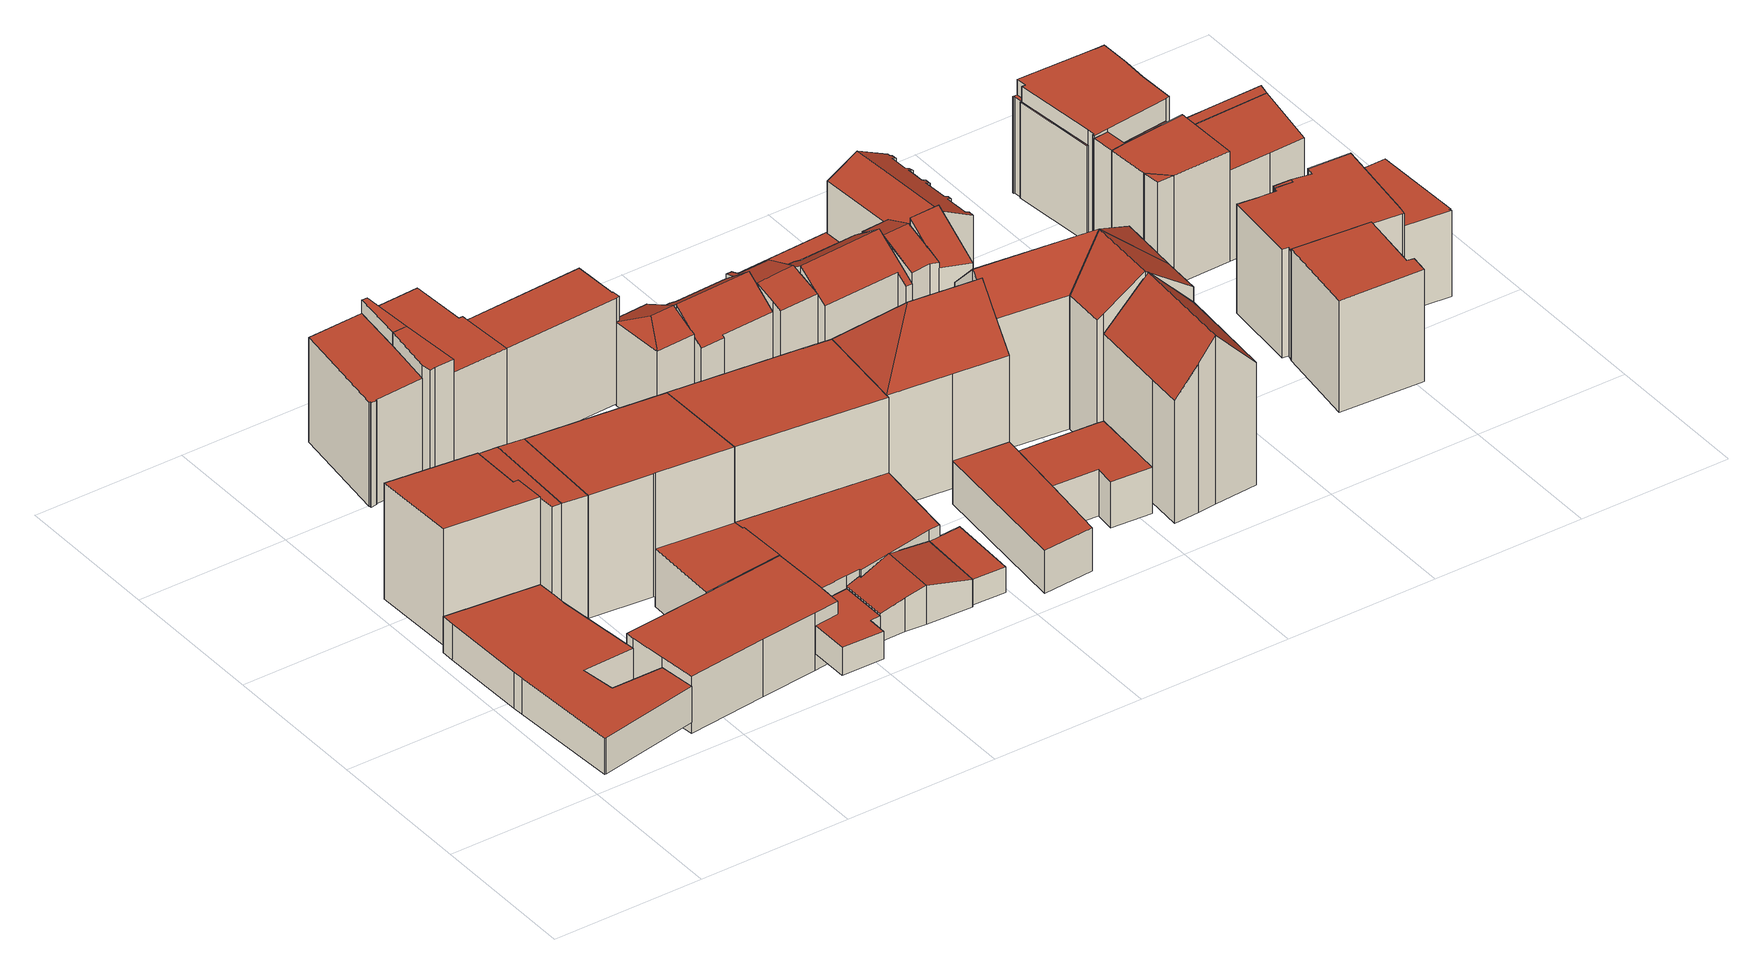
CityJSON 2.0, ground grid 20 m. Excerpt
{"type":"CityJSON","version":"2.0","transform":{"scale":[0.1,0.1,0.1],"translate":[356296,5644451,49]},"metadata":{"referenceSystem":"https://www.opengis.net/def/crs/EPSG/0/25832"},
"CityObjects":{
"building1":{"type":"Building","attributes":{"measuredHeight":4.89,"roofType":"1000","storeysAboveGround":1,"function":"31001_2000","Gemeindeschluessel":"05315000"},"address":[{"CountryName":"Germany","LocalityName":"Köln","ThoroughfareNumber":"5","ThoroughfareName":"Sternengasse"}],"geometry":[{"type":"Solid","lod":"2","boundaries":[[[[0,1,2,3,4,5,6,7,8,9,10,11,12,13,14]],[[15,16,6,5]],[[17,18,1,0]],[[19,20,9,8]],[[21,17,0,14]],[[20,22,10,9]],[[23,15,5,4]],[[24,21,14,13]],[[25,26,3,2]],[[16,27,7,6]],[[28,29,12,11]],[[29,24,13,12]],[[21,24,29,28,22,20,19,27,16,15,23,26,25,18,17]],[[18,25,2,1]],[[22,28,11,10]],[[26,23,4,3]],[[27,19,8,7]]]],"semantics":{"surfaces":[{"type":"GroundSurface"},{"type":"WallSurface"},{"type":"RoofSurface"}],"values":[[0,1,1,1,1,1,1,1,1,1,1,1,2,1,1,1,1]]}}]},
"building2":{"type":"Building","attributes":{"measuredHeight":15.78,"roofType":"1000","storeysAboveGround":5,"function":"31001_1010","Gemeindeschluessel":"05315000"},"address":[{"CountryName":"Germany","LocalityName":"Köln","ThoroughfareNumber":"5","ThoroughfareName":"Sternengasse"}],"geometry":[{"type":"Solid","lod":"2","boundaries":[[[[30,31,32,33,34,35]],[[33,32,36,37]],[[34,33,37,38]],[[31,30,39,40]],[[32,31,40,36]],[[30,35,41,39]],[[41,38,37,36,40,39]],[[35,34,38,41]]]],"semantics":{"surfaces":[{"type":"RoofSurface"},{"type":"WallSurface"},{"type":"GroundSurface"}],"values":[[0,1,1,1,1,1,2,1]]}}]},
"building3":{"type":"Building","attributes":{"measuredHeight":7.71,"roofType":"1000","storeysAboveGround":2,"function":"31001_1120","Gemeindeschluessel":"05315000"},"address":[{"CountryName":"Germany","LocalityName":"Köln","ThoroughfareNumber":"3","ThoroughfareName":"Sternengasse"}],"geometry":[{"type":"Solid","lod":"2","boundaries":[[[[42,43,44,45]],[[46,47,48,49]],[[47,50,51,48]],[[52,50,47,46,53,54,43,42,55,56]],[[43,54,57,44]],[[53,46,49,58]],[[55,42,45,59]],[[56,55,59,60]],[[52,56,60,61]],[[54,53,58,57]],[[50,52,61,51]],[[60,59,45,44,57,58,49,48,51,61]]]],"semantics":{"surfaces":[{"type":"WallSurface"},{"type":"RoofSurface"},{"type":"GroundSurface"}],"values":[[0,0,0,1,0,0,0,0,0,0,0,2]]}}]},
"building4":{"type":"Building","attributes":{"function":"31001_1120","Gemeindeschluessel":"05315000"},"address":[{"CountryName":"Germany","LocalityName":"Köln","ThoroughfareNumber":"3","ThoroughfareName":"Sternengasse"}],"children":["building4-1","building4-2","building4-3"]},
"building4-1":{"type":"BuildingPart","attributes":{"measuredHeight":16.74,"roofType":"1000","storeysAboveGround":5},"address":[{"CountryName":"Germany","LocalityName":"Köln","ThoroughfareNumber":"3","ThoroughfareName":"Sternengasse"}],"parents":["building4"],"geometry":[{"type":"MultiSurface","lod":"2","boundaries":[[[62,63,64,65]],[[66,67,68,69]],[[70,71,69,68]],[[71,70,64,63]],[[64,70,68,67]],[[66,62,65,67]],[[71,63,66,69]]],"semantics":{"surfaces":[{"type":"ClosureSurface"},{"type":"GroundSurface"},{"type":"RoofSurface"},{"type":"WallSurface"}],"values":[0,1,0,2,3,3,3]}}]},
"building4-2":{"type":"BuildingPart","attributes":{"measuredHeight":16.72,"roofType":"1000","storeysAboveGround":5},"address":[{"CountryName":"Germany","LocalityName":"Köln","ThoroughfareNumber":"3","ThoroughfareName":"Sternengasse"}],"parents":["building4"],"geometry":[{"type":"Solid","lod":"2","boundaries":[[[[72,73,0,1]],[[1,0,74,75,76,65,62]],[[77,78,76,75]],[[63,72,1,62]],[[64,63,62,65]],[[63,64,78,77,79,73,72]],[[78,64,65,76]],[[73,79,74,0]],[[79,77,75,74]]]],"semantics":{"surfaces":[{"type":"WallSurface"},{"type":"GroundSurface"},{"type":"ClosureSurface"},{"type":"RoofSurface"}],"values":[[0,1,0,0,2,3,0,0,0]]}}]},
"building4-3":{"type":"BuildingPart","attributes":{"measuredHeight":16.77,"roofType":"1000","storeysAboveGround":5},"parents":["building4"],"geometry":[{"type":"Solid","lod":"2","boundaries":[[[[80,71,69,81]],[[69,71,70,68]],[[82,81,69,68,83,84]],[[85,80,81,82]],[[70,86,83,68]],[[86,87,84,83]],[[87,86,70,71,80,85]],[[87,85,82,84]]]],"semantics":{"surfaces":[{"type":"WallSurface"},{"type":"ClosureSurface"},{"type":"GroundSurface"},{"type":"RoofSurface"}],"values":[[0,1,2,0,0,0,3,0]]}}]},
"building5":{"type":"Building","attributes":{"function":"31001_2010","Gemeindeschluessel":"05315000"},"address":[{"CountryName":"Germany","LocalityName":"Köln","ThoroughfareNumber":"14","ThoroughfareName":"Sternengasse"}],"children":["building5-1","building5-2","building5-3","building5-4"]},
"building5-1":{"type":"BuildingPart","attributes":{"measuredHeight":14.21,"roofType":"1000"},"address":[{"CountryName":"Germany","LocalityName":"Köln","ThoroughfareNumber":"14","ThoroughfareName":"Sternengasse"}],"parents":["building5"],"geometry":[{"type":"Solid","lod":"2","boundaries":[[[[88,89,90,91]],[[92,93,94,95]],[[96,88,91,97]],[[93,98,99,94]],[[98,100,101,99]],[[101,102,103,97,91,90,95,94,99]],[[98,93,92,89,88,96,104,105,100]],[[89,92,95,90]],[[100,105,102,101]],[[103,104,96,97]],[[102,105,104,103]]]],"semantics":{"surfaces":[{"type":"WallSurface"},{"type":"GroundSurface"},{"type":"RoofSurface"},{"type":"ClosureSurface"}],"values":[[0,0,0,0,0,1,2,0,0,3,3]]}}]},
"building5-2":{"type":"BuildingPart","attributes":{"measuredHeight":16.23,"roofType":"1000"},"parents":["building5"],"geometry":[{"type":"MultiSurface","lod":"2","boundaries":[[[106,107,108,109]],[[110,111,112,113]],[[97,96,104,103]],[[111,110,107,106,114,115,116]],[[117,109,118,119]],[[120,115,114,118]],[[121,97,103,120]],[[107,110,113,108]],[[119,114,106,117]],[[111,116,121,112]],[[121,120,118,109,108,113,112]],[[96,116,115,104]]],"semantics":{"surfaces":[{"type":"WallSurface"},{"type":"ClosureSurface"},{"type":"RoofSurface"},{"type":"GroundSurface"}],"values":[0,0,1,2,1,1,0,0,0,0,3,0]}}]},
"building5-3":{"type":"BuildingPart","attributes":{"measuredHeight":15.71,"roofType":"1000"},"address":[{"CountryName":"Germany","LocalityName":"Köln","ThoroughfareNumber":"14","ThoroughfareName":"Sternengasse"}],"parents":["building5"],"geometry":[{"type":"MultiSurface","lod":"2","boundaries":[[[109,117,119,118]],[[117,122,123,124,125,126,127,119]],[[128,129,130,131]],[[132,109,118,128]],[[124,123,133,134]],[[126,125,135,136]],[[125,124,134,135]],[[127,126,136,131]],[[122,117,132,137]],[[129,119,127,130]],[[123,122,137,133]],[[128,131,136,135,134,133,137,132]]],"semantics":{"surfaces":[{"type":"ClosureSurface"},{"type":"RoofSurface"},{"type":"WallSurface"},{"type":"GroundSurface"}],"values":[0,1,2,2,2,2,2,2,2,0,2,3]}}]},
"building5-4":{"type":"BuildingPart","attributes":{"measuredHeight":16.97,"roofType":"1000"},"address":[{"CountryName":"Germany","LocalityName":"Köln","ThoroughfareNumber":"14","ThoroughfareName":"Sternengasse"}],"parents":["building5"],"geometry":[{"type":"MultiSurface","lod":"2","boundaries":[[[115,114,138,139,140]],[[141,142,130,129,143]],[[119,129,130,127]],[[127,138,114,119]],[[115,120,118,114]],[[104,115,140,105]],[[139,138,130,142]],[[140,139,142,141]],[[105,102,103,104]],[[129,118,120,143]],[[143,103,102,141]]],"semantics":{"surfaces":[{"type":"RoofSurface"},{"type":"GroundSurface"},{"type":"ClosureSurface"},{"type":"WallSurface"}],"values":[0,1,2,3,2,3,3,3,2,3,3]}}]},
"building6":{"type":"Building","attributes":{"measuredHeight":7.86,"roofType":"9999","storeysAboveGround":1,"function":"31001_2000","Gemeindeschluessel":"05315000"},"address":[{"CountryName":"Germany","LocalityName":"Köln","ThoroughfareNumber":"3","ThoroughfareName":"Sternengasse"}],"geometry":[{"type":"Solid","lod":"2","boundaries":[[[[144,145,146,147,59,60]],[[148,149,150,151,152,153]],[[149,148,60,59]],[[153,152,145,144]],[[151,150,147,146]],[[150,149,59,147]],[[148,153,144,60]],[[152,151,146,145]]]],"semantics":{"surfaces":[{"type":"GroundSurface"},{"type":"RoofSurface"},{"type":"WallSurface"}],"values":[[0,1,2,2,2,2,2,2]]}}]},
"building7":{"type":"Building","attributes":{"measuredHeight":3.81,"roofType":"1000","storeysAboveGround":1,"function":"31001_2000","Gemeindeschluessel":"05315000"},"address":[{"CountryName":"Germany","LocalityName":"Köln","ThoroughfareNumber":"10","ThoroughfareName":"Agrippastr."}],"geometry":[{"type":"Solid","lod":"2","boundaries":[[[[154,155,156,157]],[[158,159,160,161]],[[162,154,157,163]],[[159,164,165,160]],[[155,166,167,156]],[[166,168,169,167]],[[168,158,161,169]],[[164,162,163,165]],[[157,156,167,169,161,160,165,163]],[[162,164,159,158,168,166,155,154]]]],"semantics":{"surfaces":[{"type":"WallSurface"},{"type":"GroundSurface"},{"type":"RoofSurface"}],"values":[[0,0,0,0,0,0,0,0,1,2]]}}]},
"building8":{"type":"Building","attributes":{"measuredHeight":5.32,"roofType":"3100","storeysAboveGround":1,"function":"31001_2000","Gemeindeschluessel":"05315000"},"address":[{"CountryName":"Germany","LocalityName":"Köln","ThoroughfareNumber":"8","ThoroughfareName":"Agrippastr."}],"geometry":[{"type":"Solid","lod":"2","boundaries":[[[[170,171,172,173]],[[174,175,176,177,178,179,180,173,172]],[[181,182,179,178]],[[183,184,177,176]],[[182,185,180,179]],[[185,170,173,180]],[[186,187,175,174]],[[181,184,183,187,186,171,170]],[[170,185,182,181]],[[171,186,174,172]],[[184,181,178,177]],[[187,183,176,175]]]],"semantics":{"surfaces":[{"type":"WallSurface"},{"type":"GroundSurface"},{"type":"RoofSurface"}],"values":[[0,1,0,0,0,0,0,2,2,0,0,0]]}}]},
"building9":{"type":"Building","attributes":{"measuredHeight":6.89,"roofType":"1000","storeysAboveGround":1,"function":"31001_2000","Gemeindeschluessel":"05315000"},"address":[{"CountryName":"Germany","LocalityName":"Köln","ThoroughfareNumber":"1","ThoroughfareName":"Sternengasse"}],"geometry":[{"type":"Solid","lod":"2","boundaries":[[[[149,150,188,189]],[[152,151,150,149,190,191,192,193,194,195,196]],[[151,152,197,198]],[[150,151,198,188]],[[152,196,199,197]],[[190,149,189,200]],[[195,194,201,202]],[[194,193,203,201]],[[193,192,204,203]],[[192,191,205,204]],[[196,195,202,199]],[[191,190,200,205]],[[199,202,201,203,204,205,200,189,188,198,197]]]],"semantics":{"surfaces":[{"type":"WallSurface"},{"type":"RoofSurface"},{"type":"GroundSurface"}],"values":[[0,1,0,0,0,0,0,0,0,0,0,0,2]]}}]},
"building10":{"type":"Building","attributes":{"measuredHeight":14.39,"roofType":"1000","storeysAboveGround":3,"function":"31001_2010","Gemeindeschluessel":"05315000"},"address":[{"CountryName":"Germany","LocalityName":"Köln","ThoroughfareNumber":"14","ThoroughfareName":"Sternengasse"}],"geometry":[{"type":"Solid","lod":"2","boundaries":[[[[206,207,208,209]],[[210,122,211,212]],[[209,208,213,214,212,211,215]],[[216,210,212,214]],[[122,123,215,211]],[[123,122,210,216,217,207,206]],[[123,206,209,215]],[[207,217,213,208]],[[217,216,214,213]]]],"semantics":{"surfaces":[{"type":"WallSurface"},{"type":"GroundSurface"},{"type":"RoofSurface"}],"values":[[0,0,1,0,0,2,0,0,0]]}}]},
"building11":{"type":"Building","attributes":{"measuredHeight":16.5,"roofType":"1000","storeysAboveGround":4,"function":"31001_1120","Gemeindeschluessel":"05315000"},"address":[{"CountryName":"Germany","LocalityName":"Köln","ThoroughfareNumber":"1","ThoroughfareName":"Sternengasse"}],"geometry":[{"type":"Solid","lod":"2","boundaries":[[[[218,87,219,220]],[[221,222,223,224]],[[224,223,225,220,219,226]],[[86,87,218,227,222,221]],[[227,218,220,225]],[[86,221,224,226]],[[222,227,225,223]],[[87,86,226,219]]]],"semantics":{"surfaces":[{"type":"WallSurface"},{"type":"GroundSurface"},{"type":"RoofSurface"}],"values":[[0,0,1,2,0,0,0,0]]}}]},
"building12":{"type":"Building","attributes":{"measuredHeight":3.51,"roofType":"1000","storeysAboveGround":1,"function":"31001_2000","Gemeindeschluessel":"05315000"},"address":[{"CountryName":"Germany","LocalityName":"Köln","ThoroughfareNumber":"1b","ThoroughfareName":"Sternengasse"}],"geometry":[{"type":"Solid","lod":"2","boundaries":[[[[185,182,228,229]],[[230,185,229,231]],[[228,232,233,231,229]],[[234,230,231,233]],[[235,234,233,232]],[[182,235,232,228]],[[185,230,234,235,182]]]],"semantics":{"surfaces":[{"type":"WallSurface"},{"type":"GroundSurface"},{"type":"RoofSurface"}],"values":[[0,0,1,0,0,0,2]]}}]},
"building13":{"type":"Building","attributes":{"measuredHeight":5.9,"roofType":"1000","storeysAboveGround":1,"function":"31001_2000","Gemeindeschluessel":"05315000"},"address":[{"CountryName":"Germany","LocalityName":"Köln","ThoroughfareNumber":"1b","ThoroughfareName":"Sternengasse"}],"geometry":[{"type":"Solid","lod":"2","boundaries":[[[[236,237,238,239,240,241]],[[236,241,242,243]],[[240,239,244,245]],[[238,237,246,247]],[[242,245,244,247,246,243]],[[239,238,247,244]],[[241,240,245,242]],[[237,236,243,246]]]],"semantics":{"surfaces":[{"type":"RoofSurface"},{"type":"WallSurface"},{"type":"GroundSurface"}],"values":[[0,1,1,1,2,1,1,1]]}}]},
"building14":{"type":"Building","attributes":{"measuredHeight":22.42,"roofType":"5000","storeysAboveGround":4,"function":"31001_1120","Gemeindeschluessel":"05315000"},"address":[{"CountryName":"Germany","LocalityName":"Köln","ThoroughfareNumber":"1b","ThoroughfareName":"Sternengasse"}],"geometry":[{"type":"Solid","lod":"2","boundaries":[[[[248,249,250,222]],[[222,250,251,252]],[[253,254,255,256]],[[248,227,257,254,253,249]],[[250,249,258,251]],[[249,253,256,258]],[[254,257,259,255]],[[227,222,252,260]],[[248,222,227]],[[259,260,252,251,258,256,255]],[[257,227,260,259]]]],"semantics":{"surfaces":[{"type":"RoofSurface"},{"type":"WallSurface"},{"type":"GroundSurface"}],"values":[[0,1,1,0,1,1,1,1,0,2,1]]}}]},
"building15":{"type":"Building","attributes":{"function":"31001_2010","Gemeindeschluessel":"05315000"},"address":[{"CountryName":"Germany","LocalityName":"Köln","ThoroughfareNumber":"4","ThoroughfareName":"Sternengasse"}],"children":["building15-1","building15-2","building15-3","building15-4","building15-5","building15-6"]},
"building15-1":{"type":"BuildingPart","attributes":{"measuredHeight":13.63,"roofType":"3100","storeysAboveGround":2},"parents":["building15"],"geometry":[{"type":"MultiSurface","lod":"2","boundaries":[[[261,262,263,264]],[[265,266,267]],[[268,269,270,271,264,263,272,273,274,275,276]],[[277,278,279,275]],[[280,281,282]],[[283,281,280]],[[284,285,261,264]],[[286,287,270,269]],[[279,288,276,275]],[[262,289,272,263]],[[288,290,268,276]],[[287,283,280,271,270]],[[289,291,273,272]],[[266,291,289,262,261,281]],[[274,265,267,278,277]],[[290,286,269,268]],[[292,266,265]],[[281,287,286,290,288,279,266]],[[271,280,282,285,284]],[[291,292,265,274,273]]],"semantics":{"surfaces":[{"type":"WallSurface"},{"type":"GroundSurface"},{"type":"ClosureSurface"},{"type":"RoofSurface"}],"values":[0,0,1,2,0,0,2,0,0,0,0,2,0,3,2,0,0,3,2,2]}}]},
"building15-2":{"type":"BuildingPart","attributes":{"measuredHeight":13.98,"roofType":"2100","storeysAboveGround":2},"parents":["building15"],"geometry":[{"type":"MultiSurface","lod":"2","boundaries":[[[293,294,295,296,297]],[[294,298,299,300]],[[299,298,301,302]],[[298,294,293,301]],[[297,302,301,293]],[[295,300,296]],[[300,299,302,297]]],"semantics":{"surfaces":[{"type":"ClosureSurface"},{"type":"RoofSurface"},{"type":"WallSurface"},{"type":"GroundSurface"}],"values":[0,1,2,2,3,2,2]}}]},
"building15-3":{"type":"BuildingPart","attributes":{"measuredHeight":12.85,"roofType":"3100","storeysAboveGround":2},"parents":["building15"],"geometry":[{"type":"MultiSurface","lod":"2","boundaries":[[[303,304,305,306]],[[307,308,309,310]],[[311,312,313,314]],[[305,315,316,306]],[[317,318,312,311,319,320]],[[274,265,292,291,273]],[[309,308,321,304,303]],[[312,318,310,313]],[[277,278,267,265,274]],[[320,322,315,305,317]],[[275,279,278,277]],[[278,320,267]],[[322,320,278,279]],[[308,317,321]],[[315,322,275,316]],[[292,319,291]],[[307,318,317,308]],[[310,309,306,316,275,277,273,314,313]],[[319,311,314,273]]],"semantics":{"surfaces":[{"type":"ClosureSurface"},{"type":"WallSurface"},{"type":"RoofSurface"},{"type":"GroundSurface"}],"values":[0,0,1,1,2,0,0,1,0,2,0,1,1,1,1,1,1,3,1]}}]},
"building15-4":{"type":"BuildingPart","attributes":{"measuredHeight":13.27,"roofType":"5000","storeysAboveGround":2},"parents":["building15"],"geometry":[{"type":"MultiSurface","lod":"2","boundaries":[[[323,324,325]],[[326,327,328,329]],[[271,280,283,287,270]],[[323,325,330,285]],[[323,285,331,327,326,324]],[[261,285,284,264]],[[325,324,332,333]],[[284,285,282,280,271]],[[324,326,329,332]],[[328,264,284,270,333,332,329]],[[327,331,264,328]],[[331,285,261]],[[283,330,287]],[[330,325,333,270]]],"semantics":{"surfaces":[{"type":"RoofSurface"},{"type":"WallSurface"},{"type":"ClosureSurface"},{"type":"GroundSurface"}],"values":[0,1,2,0,0,2,1,2,1,3,1,1,1,1]}}]},
"building15-5":{"type":"BuildingPart","attributes":{"measuredHeight":13.6,"roofType":"3100","storeysAboveGround":2},"parents":["building15"],"geometry":[{"type":"MultiSurface","lod":"2","boundaries":[[[305,334,304]],[[335,336,337,338,339]],[[309,308,307,310]],[[340,305,306,341]],[[336,342,337]],[[343,344,345,346]],[[347,348,349,350]],[[350,349,341,306,303,310,351,346,345,339,338,352]],[[303,304,321,308,309]],[[344,335,339,345]],[[348,340,341,349]],[[307,353,351,310]],[[334,305,340,348,347,354,342]],[[338,337,355,356]],[[353,343,346,351]],[[356,355,357,354,352]],[[354,347,350,352]],[[305,304,303,306]],[[304,334,321]],[[342,335,344,343,353,307,334]],[[337,342,357,355]]],"semantics":{"surfaces":[{"type":"WallSurface"},{"type":"ClosureSurface"},{"type":"GroundSurface"},{"type":"RoofSurface"}],"values":[0,1,1,0,0,0,0,2,1,0,0,0,3,1,0,1,0,1,0,3,0]}}]},
"building15-6":{"type":"BuildingPart","attributes":{"measuredHeight":13.12,"roofType":"3100","storeysAboveGround":2},"parents":["building15"],"geometry":[{"type":"MultiSurface","lod":"2","boundaries":[[[356,355,337,338]],[[358,359,352,360]],[[297,296,295,294,293]],[[295,361,294]],[[361,358,360,293]],[[352,356,339,362,363,297,293,360]],[[364,296,297,363]],[[355,359,358,361,296,364]],[[365,366,362,339]],[[359,357,354]],[[364,366,365,355]],[[354,357,355,356,352]],[[366,364,363,362]],[[336,365,335]],[[338,337,336,335,339]]],"semantics":{"surfaces":[{"type":"ClosureSurface"},{"type":"WallSurface"},{"type":"GroundSurface"},{"type":"RoofSurface"}],"values":[0,1,0,1,1,2,1,3,1,1,3,0,1,1,0]}}]},
"building16":{"type":"Building","attributes":{"measuredHeight":3.51,"roofType":"1000","storeysAboveGround":1,"function":"31001_2010","Gemeindeschluessel":"05315000"},"address":[{"CountryName":"Germany","LocalityName":"Köln","ThoroughfareNumber":"4","ThoroughfareName":"Sternengasse"}],"geometry":[{"type":"Solid","lod":"2","boundaries":[[[[367,368,369,370]],[[371,367,370,372]],[[373,374,375,376]],[[377,378,209,208]],[[379,380,381,376,375,382,372,370,369,383,384,213,208,209,385]],[[386,387,381,380]],[[387,373,376,381]],[[388,377,208,213]],[[389,386,380,379]],[[390,378,377,388,391,392,368,367,371,393,374,373,387,386,389]],[[378,390,385,209]],[[374,393,382,375]],[[391,388,213,384]],[[392,391,384,383]],[[393,371,372,382]],[[368,392,383,369]],[[390,389,379,385]]]],"semantics":{"surfaces":[{"type":"WallSurface"},{"type":"GroundSurface"},{"type":"RoofSurface"}],"values":[[0,0,0,0,1,0,0,0,0,2,0,0,0,0,0,0,0]]}}]},
"building17":{"type":"Building","attributes":{"measuredHeight":6.36,"roofType":"1000","storeysAboveGround":1,"function":"31001_1120","Gemeindeschluessel":"05315000"},"address":[{"CountryName":"Germany","LocalityName":"Köln","ThoroughfareNumber":"23","ThoroughfareName":"Hohe Pforte"}],"geometry":[{"type":"Solid","lod":"2","boundaries":[[[[394,395,396,397,398,399,400]],[[394,400,401,402]],[[396,395,403,404]],[[398,397,405,406]],[[395,394,402,403]],[[400,399,407,401]],[[397,396,404,405]],[[401,407,406,405,404,403,402]],[[399,398,406,407]]]],"semantics":{"surfaces":[{"type":"RoofSurface"},{"type":"WallSurface"},{"type":"GroundSurface"}],"values":[[0,1,1,1,1,1,1,2,1]]}}]},
"building18":{"type":"Building","attributes":{"measuredHeight":23.01,"roofType":"3100","storeysAboveGround":5,"function":"31001_1120","Gemeindeschluessel":"05315000"},"address":[{"CountryName":"Germany","LocalityName":"Köln","ThoroughfareNumber":"27","ThoroughfareName":"Hohe Pforte"}],"geometry":[{"type":"Solid","lod":"2","boundaries":[[[[408,409,410,411]],[[412,413,414,415]],[[409,416,417,410]],[[413,418,419,414]],[[420,412,415,421]],[[418,422,423,419]],[[418,413,412,420,416,409]],[[409,408,422,418]],[[416,420,421,417]],[[422,408,411,423]],[[421,415,414,419,423,411,410,417]]]],"semantics":{"surfaces":[{"type":"WallSurface"},{"type":"RoofSurface"},{"type":"GroundSurface"}],"values":[[0,0,0,0,0,0,1,1,0,0,2]]}}]},
"building19":{"type":"Building","attributes":{"function":"31001_1120","Gemeindeschluessel":"05315000"},"address":[{"CountryName":"Germany","LocalityName":"Köln","ThoroughfareNumber":"1a","ThoroughfareName":"Sternengasse"}],"children":["building19-1","building19-2"]},
"building19-1":{"type":"BuildingPart","attributes":{"measuredHeight":22.6,"roofType":"5000","storeysAboveGround":4},"parents":["building19"],"geometry":[{"type":"Solid","lod":"2","boundaries":[[[[424,425,426,427]],[[428,429,430,431]],[[432,428,431,433]],[[429,434,435,430]],[[434,424,427,435]],[[436,429,428]],[[433,431,430,435,427,426]],[[425,432,433,426]],[[425,424,436,428,432]],[[434,429,436,424]]]],"semantics":{"surfaces":[{"type":"WallSurface"},{"type":"ClosureSurface"},{"type":"RoofSurface"},{"type":"GroundSurface"}],"values":[[0,1,0,0,0,2,3,0,2,2]]}}]},
"building19-2":{"type":"BuildingPart","attributes":{"measuredHeight":22.63,"roofType":"5000","storeysAboveGround":4},"parents":["building19"],"geometry":[{"type":"Solid","lod":"2","boundaries":[[[[437,438,439,440]],[[428,437,440,431]],[[429,428,431,430]],[[436,429,441]],[[436,438,437,428,429]],[[436,441,442,438]],[[440,439,443,444,430,431]],[[438,442,443,439]],[[441,429,430,444]],[[442,441,444,443]]]],"semantics":{"surfaces":[{"type":"WallSurface"},{"type":"ClosureSurface"},{"type":"RoofSurface"},{"type":"GroundSurface"}],"values":[[0,0,1,2,2,2,3,0,0,0]]}}]},
"building20":{"type":"Building","attributes":{"measuredHeight":13.04,"roofType":"3100","storeysAboveGround":2,"function":"31001_2010","Gemeindeschluessel":"05315000"},"address":[{"CountryName":"Germany","LocalityName":"Köln","ThoroughfareNumber":"2","ThoroughfareName":"Sternengasse"}],"geometry":[{"type":"Solid","lod":"2","boundaries":[[[[445,446,447,448,449,450,451,452,453,454,455,456,457,458,459,460,461,462,463,464,465,466,467,468,469,470,471]],[[472,473,452,451]],[[474,475,463,462]],[[476,477,468,467]],[[478,479,455,454]],[[480,481,470,469]],[[482,483,457,456]],[[484,485,459,458]],[[486,474,462,461]],[[487,488,445,471]],[[489,490,449,448]],[[488,491,446,445]],[[483,484,458,457]],[[481,487,471,470]],[[477,480,469,468]],[[479,482,456,455]],[[491,492,447,446]],[[493,472,451,450]],[[494,495,465,464]],[[496,486,461,460]],[[497,476,467,466]],[[485,496,460,459]],[[492,489,448,447]],[[473,498,453,452]],[[497,495,494,475,474,486]],[[490,493,450,449]],[[475,494,464,463]],[[495,497,466,465]],[[486,496,485,484,483,482,479,478,498,473,472,493,490,489,492,491,488,487,481,480,477,476,497]],[[498,478,454,453]]]],"semantics":{"surfaces":[{"type":"GroundSurface"},{"type":"WallSurface"},{"type":"RoofSurface"}],"values":[[0,1,1,1,1,1,1,1,1,1,1,1,1,1,1,1,1,1,1,1,1,1,1,1,2,1,1,1,2,1]]}}]},
"building21":{"type":"Building","attributes":{"measuredHeight":15.23,"roofType":"1000","storeysAboveGround":5,"function":"31001_1120","Gemeindeschluessel":"05315000"},"address":[{"CountryName":"Germany","LocalityName":"Köln","ThoroughfareNumber":"22a","ThoroughfareName":"Hohe Pforte"}],"geometry":[{"type":"Solid","lod":"2","boundaries":[[[[499,500,501,502,503,504]],[[502,501,505,506]],[[504,503,507,508]],[[499,504,508,509]],[[503,502,506,507]],[[508,507,506,505,510,509]],[[501,500,510,505]],[[500,499,509,510]]]],"semantics":{"surfaces":[{"type":"RoofSurface"},{"type":"WallSurface"},{"type":"GroundSurface"}],"values":[[0,1,1,1,1,2,1,1]]}}]},
"building22":{"type":"Building","attributes":{"measuredHeight":14.87,"roofType":"1000","storeysAboveGround":4,"function":"31001_1120","Gemeindeschluessel":"05315000"},"address":[{"CountryName":"Germany","LocalityName":"Köln","ThoroughfareNumber":"2","ThoroughfareName":"Hohe Str."}],"geometry":[{"type":"Solid","lod":"2","boundaries":[[[[511,512,513,514]],[[512,511,515,516]],[[517,518,516,515]],[[511,514,517,515]],[[514,513,518,517]],[[513,512,516,518]]]],"semantics":{"surfaces":[{"type":"RoofSurface"},{"type":"WallSurface"},{"type":"GroundSurface"}],"values":[[0,1,2,1,1,1]]}}]},
"building23":{"type":"Building","attributes":{"function":"31001_1120","Gemeindeschluessel":"05315000"},"address":[{"CountryName":"Germany","LocalityName":"Köln","ThoroughfareNumber":"2","ThoroughfareName":"Hohe Str."}],"children":["building23-1","building23-2"]},
"building23-1":{"type":"BuildingPart","attributes":{"measuredHeight":15.05,"roofType":"1000","storeysAboveGround":5},"parents":["building23"],"geometry":[{"type":"Solid","lod":"2","boundaries":[[[[513,519,520,521]],[[522,523,519,513,512,524]],[[524,512,525,526]],[[519,523,527,520]],[[512,513,521,525]],[[523,522,528,527]],[[526,525,521,520,527,528]],[[522,524,526,528]]]],"semantics":{"surfaces":[{"type":"WallSurface"},{"type":"RoofSurface"},{"type":"GroundSurface"},{"type":"ClosureSurface"}],"values":[[0,1,0,0,0,0,2,3]]}}]},
"building23-2":{"type":"BuildingPart","attributes":{"measuredHeight":15.09,"roofType":"1000","storeysAboveGround":5},"address":[{"CountryName":"Germany","LocalityName":"Köln","ThoroughfareNumber":"2","ThoroughfareName":"Hohe Str."}],"parents":["building23"],"geometry":[{"type":"Solid","lod":"2","boundaries":[[[[526,528,529]],[[526,524,522,528]],[[530,522,524]],[[522,530,529,528]],[[530,524,526,529]]]],"semantics":{"surfaces":[{"type":"GroundSurface"},{"type":"ClosureSurface"},{"type":"RoofSurface"},{"type":"WallSurface"}],"values":[[0,1,2,3,3]]}}]},
"building24":{"type":"Building","attributes":{"measuredHeight":12.23,"roofType":"1000","storeysAboveGround":5,"function":"31001_1120","Gemeindeschluessel":"05315000"},"address":[{"CountryName":"Germany","LocalityName":"Köln","ThoroughfareNumber":"2","ThoroughfareName":"Hohe Str."}],"geometry":[{"type":"Solid","lod":"2","boundaries":[[[[531,532,533,534]],[[535,536,537,538]],[[539,535,538,540]],[[531,541,536,535,539,532]],[[533,540,538,537,542,534]],[[536,541,542,537]],[[532,539,540,533]],[[541,531,534,542]]]],"semantics":{"surfaces":[{"type":"WallSurface"},{"type":"RoofSurface"},{"type":"GroundSurface"}],"values":[[0,0,0,1,2,0,0,0]]}}]},
"building25":{"type":"Building","attributes":{"function":"31001_1120","Gemeindeschluessel":"05315000"},"address":[{"CountryName":"Germany","LocalityName":"Köln","ThoroughfareNumber":"6","ThoroughfareName":"Hohe Str."}],"children":["building25-1","building25-2"]},
"building25-1":{"type":"BuildingPart","attributes":{"measuredHeight":13.08,"roofType":"1000","storeysAboveGround":5},"address":[{"CountryName":"Germany","LocalityName":"Köln","ThoroughfareNumber":"4","ThoroughfareName":"Hohe Str."}],"parents":["building25"],"geometry":[{"type":"Solid","lod":"2","boundaries":[[[[543,544,545,546]],[[547,543,546,548]],[[549,550,551,552,544,543,547,553,554,555]],[[556,555,554,557]],[[558,553,547,548]],[[557,554,553,558]],[[550,549,559,560]],[[556,557,558,548,546,545,561,562,560,559]],[[549,555,556,559]],[[544,552,561,545]],[[551,550,560,562]],[[552,551,562,561]]]],"semantics":{"surfaces":[{"type":"WallSurface"},{"type":"RoofSurface"},{"type":"ClosureSurface"},{"type":"GroundSurface"}],"values":[[0,0,1,2,2,2,0,3,0,0,0,0]]}}]},
"building25-2":{"type":"BuildingPart","attributes":{"measuredHeight":15.22,"roofType":"1000","storeysAboveGround":5},"parents":["building25"],"geometry":[{"type":"MultiSurface","lod":"2","boundaries":[[[563,564,565,566]],[[557,554,555,556]],[[558,553,554,557]],[[548,547,553,558]],[[567,568,569,570]],[[553,571,572,554]],[[573,574,534,533]],[[564,575,548,565]],[[576,563,566,577]],[[568,573,533,569]],[[566,565,548,558,557,556,578,579,580,570,569,533,534,577]],[[547,575,571,553]],[[554,572,581,555]],[[574,576,577,534]],[[582,583,579,578]],[[584,567,570,580]],[[576,574,573,568,567,584,583,582,581,572,571,575,564,563]],[[581,582,578,556]],[[583,584,580,579]]],"semantics":{"surfaces":[{"type":"WallSurface"},{"type":"ClosureSurface"},{"type":"GroundSurface"},{"type":"RoofSurface"}],"values":[0,1,1,1,0,0,0,0,0,0,2,0,0,0,0,0,3,0,0]}}]},
"building26":{"type":"Building","attributes":{"function":"31001_1120","Gemeindeschluessel":"05315000"},"address":[{"CountryName":"Germany","LocalityName":"Köln","ThoroughfareNumber":"2","ThoroughfareName":"Stephanstr."}],"children":["building26-1","building26-2","building26-3"]},
"building26-1":{"type":"BuildingPart","attributes":{"measuredHeight":11.76,"roofType":"1000","storeysAboveGround":5},"address":[{"CountryName":"Germany","LocalityName":"Köln","ThoroughfareNumber":"2","ThoroughfareName":"Stephanstr."}],"parents":["building26"],"geometry":[{"type":"Solid","lod":"2","boundaries":[[[[585,586,587,588]],[[585,589,590,591,592,586]],[[587,593,594,595,596,588]],[[590,589,596,595]],[[592,591,594,593]],[[587,586,592,593]],[[591,590,595,594]],[[589,585,588,596]]]],"semantics":{"surfaces":[{"type":"WallSurface"},{"type":"RoofSurface"},{"type":"GroundSurface"},{"type":"ClosureSurface"}],"values":[[0,1,2,0,0,3,0,0]]}}]},
"building26-2":{"type":"BuildingPart","attributes":{"measuredHeight":14.79,"roofType":"1000","storeysAboveGround":5},"parents":["building26"],"geometry":[{"type":"MultiSurface","lod":"2","boundaries":[[[597,598,599,600]],[[601,602,603,604,605,606,607,608,609,610,611,612,613,614,615,616,617]],[[618,619,609,608]],[[620,621,607,606]],[[586,587,593,592]],[[622,623,616,615]],[[624,625,604,603]],[[625,626,605,604]],[[627,598,611,610]],[[623,622,628,629,599,598,627,619,618,621,620,626,625,624,630,631,632]],[[621,618,608,607]],[[617,593,587,601]],[[623,632,617,616]],[[619,627,610,609]],[[628,622,615,614]],[[626,620,606,605]],[[629,628,614,613]],[[612,600,633,613]],[[630,624,603,602]],[[592,632,631,586]],[[631,630,602,601]],[[600,599,629,633]],[[611,597,600,612]]],"semantics":{"surfaces":[{"type":"ClosureSurface"},{"type":"GroundSurface"},{"type":"WallSurface"},{"type":"RoofSurface"}],"values":[0,1,2,2,0,2,2,2,2,3,2,2,2,2,2,2,2,2,2,2,2,0,2]}}]},
"building26-3":{"type":"BuildingPart","attributes":{"measuredHeight":14.67,"roofType":"1000","storeysAboveGround":5},"address":[{"CountryName":"Germany","LocalityName":"Köln","ThoroughfareNumber":"2","ThoroughfareName":"Stephanstr."}],"parents":["building26"],"geometry":[{"type":"Solid","lod":"2","boundaries":[[[[598,634,635,597]],[[634,629,633,635]],[[635,633,600,597]],[[599,598,597,600]],[[629,599,600,633]],[[598,599,629,634]]]],"semantics":{"surfaces":[{"type":"WallSurface"},{"type":"GroundSurface"},{"type":"ClosureSurface"},{"type":"RoofSurface"}],"values":[[0,0,1,2,2,3]]}}]},
"building27":{"type":"Building","attributes":{"measuredHeight":3.14,"roofType":"1000","storeysAboveGround":1,"function":"31001_1120","Gemeindeschluessel":"05315000"},"address":[{"CountryName":"Germany","LocalityName":"Köln","ThoroughfareNumber":"4","ThoroughfareName":"Hohe Str."}],"geometry":[{"type":"Solid","lod":"2","boundaries":[[[[636,637,638,639]],[[640,641,642,643]],[[644,645,646,647]],[[645,636,639,646]],[[641,644,647,642]],[[648,640,643,649]],[[637,650,651,638]],[[648,650,637,636,645,644,641,640]],[[643,642,647,646,639,638,651,649]],[[650,648,649,651]]]],"semantics":{"surfaces":[{"type":"WallSurface"},{"type":"RoofSurface"},{"type":"GroundSurface"}],"values":[[0,0,0,0,0,0,0,1,2,0]]}}]},
"building28":{"type":"Building","attributes":{"function":"31001_1120","Gemeindeschluessel":"05315000"},"address":[{"CountryName":"Germany","LocalityName":"Köln","ThoroughfareNumber":"2","ThoroughfareName":"Hohe Str."}],"children":["building28-1","building28-2"]},
"building28-1":{"type":"BuildingPart","attributes":{"measuredHeight":12.03,"roofType":"1000","storeysAboveGround":4},"address":[{"CountryName":"Germany","LocalityName":"Köln","ThoroughfareNumber":"2","ThoroughfareName":"Hohe Str."}],"parents":["building28"],"geometry":[{"type":"Solid","lod":"2","boundaries":[[[[539,652,653,654]],[[653,655,656,657,658,654]],[[659,660,656,655]],[[535,658,657,661]],[[539,535,661,660,659,652]],[[535,539,654,658]],[[652,659,655,653]],[[660,661,657,656]]]],"semantics":{"surfaces":[{"type":"WallSurface"},{"type":"GroundSurface"},{"type":"ClosureSurface"},{"type":"RoofSurface"}],"values":[[0,1,0,2,3,0,0,0]]}}]},
"building28-2":{"type":"BuildingPart","attributes":{"measuredHeight":12.35,"roofType":"1000","storeysAboveGround":4},"parents":["building28"],"geometry":[{"type":"MultiSurface","lod":"2","boundaries":[[[520,662,663,664,665,527]],[[666,667,668,661,535,536]],[[661,668,664,663]],[[668,667,665,664]],[[667,666,527,665]],[[658,535,661,657]],[[662,658,657,663]],[[536,535,662,520]],[[666,536,520,527]]],"semantics":{"surfaces":[{"type":"GroundSurface"},{"type":"RoofSurface"},{"type":"WallSurface"},{"type":"ClosureSurface"}],"values":[0,1,2,2,2,3,2,2,2]}}]},
"building29":{"type":"Building","attributes":{"measuredHeight":3.23,"roofType":"1000","storeysAboveGround":1,"function":"31001_1120","Gemeindeschluessel":"05315000"},"address":[{"CountryName":"Germany","LocalityName":"Köln","ThoroughfareNumber":"4","ThoroughfareName":"Hohe Str."}],"geometry":[{"type":"Solid","lod":"2","boundaries":[[[[648,640,669,670,671,672,673,674,675,676,677,678]],[[671,670,679,680]],[[670,669,681,679]],[[675,674,682,683]],[[640,648,649,643]],[[674,673,684,682]],[[672,671,680,685]],[[678,677,686,687]],[[673,672,685,684]],[[677,676,688,686]],[[676,675,683,688]],[[669,640,643,681]],[[648,678,687,649]],[[687,686,688,683,682,684,685,680,679,681,643,649]]]],"semantics":{"surfaces":[{"type":"RoofSurface"},{"type":"WallSurface"},{"type":"GroundSurface"}],"values":[[0,1,1,1,1,1,1,1,1,1,1,1,1,2]]}}]}
},
"vertices":[
[130,293,23],[131,271,23],[131,249,23],[142,144,23],[143,132,23],[74,130,23],[80,84,23],[148,84,23],[154,35,23],[19,9,23],[17,9,23],[9,158,23],[8,171,23],[6,287,23],[6,305,23],[74,130,72],[80,84,72],[130,293,72],[131,271,72],[154,35,72],[19,9,72],[6,305,72],[17,9,72],[143,132,72],[6,287,72],[131,249,72],[142,144,72],[148,84,72],[9,158,72],[8,171,72],
[4,415,191],[6,305,191],[130,293,191],[129,334,191],[122,334,191],[122,402,191],[130,293,33],[129,334,33],[122,334,33],[4,415,33],[6,305,33],[122,402,33],
[370,89,86],[370,59,86],[370,59,8],[370,89,8],[154,35,86],[148,84,86],[148,84,8],[154,35,8],[143,132,86],[143,132,8],[142,144,86],[259,47,86],[336,55,86],[368,168,86],[259,156,86],[336,55,8],[259,47,8],[368,168,8],[259,156,8],[142,144,8],
[143,270,23],[143,270,190],[148,400,190],[148,400,23],[143,270,22],[148,400,22],[181,396,22],[176,266,22],[181,396,190],[176,266,190],
[131,271,190],[130,293,190],[129,334,23],[122,334,23],[122,402,23],[122,334,190],[122,402,190],[129,334,190],
[259,258,190],[259,258,22],[262,258,22],[362,377,22],[363,248,22],[262,258,190],[362,377,190],[363,248,190],
[98,564,180],[98,563,180],[98,563,38],[98,564,38],[90,562,180],[90,564,180],[90,564,38],[90,562,38],[164,568,180],[164,568,38],[89,564,180],[89,564,38],[106,705,180],[106,705,38],[181,709,38],[173,638,38],[173,638,180],[181,709,180],
[199,557,198],[172,556,198],[172,556,36],[199,557,36],[172,555,198],[165,554,198],[165,554,36],[172,555,36],[193,639,198],[173,638,198],[164,568,198],[199,557,180],[193,639,36],[193,639,180],[173,638,36],[164,568,36],
[274,561,180],[270,631,180],[269,639,180],[264,639,180],[260,713,180],[189,709,180],[193,639,23],[193,639,29],[189,709,29],[189,709,23],[199,557,23],[270,631,23],[269,639,23],[264,639,23],[260,713,23],[274,561,23],
[189,709,198],[183,709,198],[181,709,198],[181,709,29],[183,709,29],[173,638,29],
[262,258,8],[363,248,8],[364,234,8],[366,234,8],[259,156,87],[368,168,87],[366,234,87],[364,234,87],[363,248,87],[262,258,87],
[336,55,69],[370,59,69],[370,59,31],[336,55,31],[406,28,69],[392,27,69],[392,27,31],[406,28,31],[336,3,69],[336,3,31],[392,2,69],[392,2,31],[370,89,69],[370,89,31],[406,93,69],[406,93,31],
[467,26,87],[440,28,80],[440,28,34],[467,26,34],[406,28,34],[406,93,34],[425,95,34],[425,92,34],[468,100,34],[531,111,34],[528,23,34],[468,100,87],[531,111,72],[425,95,77],[425,92,77],[528,23,72],[406,28,72],[406,93,72],
[366,234,18],[368,168,18],[370,89,87],[406,93,87],[425,95,87],[425,92,87],[531,111,87],[546,112,87],[558,227,87],[363,248,18],[364,234,18],[558,227,18],[370,89,18],[531,111,18],[546,112,18],[425,92,18],[425,95,18],[406,93,18],
[429,640,180],[432,581,180],[432,581,36],[429,640,36],[429,569,180],[274,561,36],[429,569,36],[433,581,36],[434,570,36],[270,631,36],[434,570,180],[433,581,180],
[558,227,190],[363,248,25],[558,227,25],[535,359,190],[571,355,190],[571,355,25],[535,359,25],[558,231,25],[362,377,25],[558,231,190],
[531,111,37],[528,23,37],[572,21,72],[572,21,37],[546,112,37],[575,114,37],[575,114,72],[546,112,72],
[626,22,72],[694,27,72],[704,117,72],[712,194,72],[714,215,72],[642,222,72],[642,222,13],[626,22,13],[712,194,13],[714,215,13],[694,27,13],[704,117,13],
[626,286,258],[720,276,258],[727,338,190],[727,338,34],[571,355,34],[718,255,235],[714,215,190],[714,215,34],[718,255,34],[642,222,190],[720,276,34],[642,222,34],[558,231,34],
[481,584,129],[514,586,129],[514,586,34],[481,584,34],[587,536,158],[587,536,171],[588,525,162],[519,488,34],[486,486,34],[486,499,34],[484,531,34],[515,574,34],[585,578,34],[587,536,34],[590,495,34],[519,491,34],[588,522,34],[588,522,160],[590,495,138],[484,531,164],[484,531,171],[484,535,167],[485,507,152],[484,536,34],[484,536,167],[486,486,136],[486,499,146],[519,491,138],[515,574,138],[519,488,136],[585,578,138],[585,564,149],
[793,461,34],[793,461,135],[792,484,152],[790,513,164],[790,513,34],[834,455,128],[830,515,174],[790,513,174],[834,455,34],[830,515,34],
[641,513,34],[641,513,159],[643,483,148],[643,483,34],[637,568,130],[640,526,161],[640,526,34],[637,568,34],[593,578,144],[594,566,148],[594,566,34],[593,578,34],[590,480,148],[590,480,34],[640,526,163],[637,568,148],[585,578,144],[588,522,163],[640,524,162],[590,495,153],
[451,534,167],[429,569,148],[433,496,148],[434,570,148],[433,581,142],[433,581,34],[434,570,34],[486,499,148],[481,584,142],[429,569,34],[433,496,34],
[641,513,170],[751,550,148],[751,544,153],[753,520,163],[753,520,34],[751,550,34],[644,470,139],[644,470,34],[753,520,170],[672,558,139],[750,562,139],[750,562,34],[672,558,34],[748,461,128],[747,476,139],[747,476,34],[748,461,34],[672,570,34],[756,461,34],[672,570,130],[756,461,128],[753,514,165],[753,514,34],[753,512,165],
[781,463,144],[756,461,143],[781,463,34],[793,461,142],[788,553,34],[790,516,34],[790,516,165],[751,550,150],[788,553,150],
[594,566,71],[593,578,71],[593,578,36],[594,566,36],[672,570,71],[672,570,36],[751,550,71],[750,562,71],[750,562,36],[751,550,36],[432,581,71],[429,640,71],[782,663,36],[782,661,36],[788,553,36],[672,558,36],[515,574,36],[514,586,36],[429,643,36],[782,661,71],[788,553,71],[433,581,71],[782,663,71],[429,643,71],[514,586,71],[515,574,71],[672,558,71],
[704,117,73],[764,113,73],[761,86,73],[815,82,73],[822,186,73],[814,187,73],[712,194,73],[712,194,10],[704,117,10],[764,113,10],[761,86,10],[815,82,10],[822,186,10],[814,187,10],
[929,43,192],[871,39,255],[871,39,25],[929,43,25],[815,82,192],[822,186,192],[822,186,25],[815,82,25],[846,37,228],[846,37,25],[880,182,255],[880,182,25],[812,35,192],[812,35,25],[939,178,192],[939,178,25],
[876,182,257],[822,186,219],[822,186,31],[876,182,31],[817,244,213],[942,230,213],[942,230,31],[817,244,31],[814,187,213],[814,187,31],[939,178,213],[939,178,31],[882,279,257],
[718,255,213],[722,297,257],[722,297,31],[718,255,31],[948,315,213],[727,338,213],[727,338,31],[948,315,31],
[867,636,35],[867,632,35],[873,632,35],[874,626,35],[868,626,35],[869,602,35],[875,603,35],[875,595,35],[869,595,35],[871,563,35],[877,563,35],[877,557,35],[871,556,35],[873,524,35],[879,525,35],[879,517,35],[832,515,35],[830,515,35],[790,513,35],[788,553,35],[782,661,35],[824,663,35],[868,666,35],[868,663,35],[872,663,35],[872,656,35],[866,655,35],[875,603,139],[875,595,139],[830,515,165],[790,513,142],[868,666,141],[868,663,141],[871,563,142],[877,563,139],[872,663,139],[872,656,139],[877,557,139],[871,556,142],[873,524,142],[879,525,139],[832,515,165],[866,655,142],[867,636,142],[874,626,139],[868,626,142],[867,632,142],[873,632,139],[869,602,142],[788,553,142],[782,661,142],[879,517,139],[824,663,165],[869,595,142],
[1080,97,183],[1192,91,183],[1195,115,183],[1186,117,183],[1197,200,183],[1094,209,183],[1195,115,31],[1186,117,31],[1197,200,31],[1094,209,31],[1080,97,31],[1192,91,31],
[1037,508,184],[1040,478,184],[1060,481,184],[1057,510,184],[1037,508,35],[1040,478,35],[1057,510,35],[1060,481,35],
[1144,489,184],[1144,489,34],[1060,481,34],[1069,399,184],[1146,401,184],[1044,422,184],[1040,478,34],[1044,422,34],[1146,401,34],[1069,399,34],
[1046,398,34],[1046,398,184],
[1057,510,158],[1143,520,158],[1143,520,36],[1057,510,36],[1144,495,158],[1144,489,158],[1144,489,36],[1144,495,36],[1143,511,158],[1143,511,36],[1060,481,158],[1060,481,36],
[1036,521,167],[1025,633,167],[1025,633,36],[1036,521,36],[1038,521,167],[1038,521,36],[1024,646,167],[1024,644,167],[1025,644,167],[1026,633,167],[1026,632,167],[1031,632,167],[1030,646,167],[1030,646,36],[1031,632,36],[1026,632,36],[1024,646,36],[1024,644,36],[1026,633,36],[1025,644,36],
[1037,511,188],[1039,511,188],[1039,511,36],[1037,511,36],[1147,570,188],[1149,521,188],[1149,521,36],[1147,570,36],[1026,632,188],[1031,632,188],[1143,520,188],[1057,510,188],[1038,521,188],[1037,508,188],[1037,508,36],[1134,644,36],[1147,644,36],[1148,602,36],[1030,646,188],[1134,644,188],[1147,644,188],[1148,602,188],
[1307,201,153],[1241,208,153],[1241,208,36],[1307,201,36],[1306,204,153],[1308,204,153],[1304,325,153],[1257,324,153],[1257,324,36],[1304,325,36],[1308,204,36],[1306,204,36],
[1149,319,34],[1149,319,180],[1173,317,180],[1173,317,34],[1241,208,32],[1239,196,32],[1236,196,32],[1197,200,32],[1094,209,32],[1096,217,32],[1088,218,32],[1097,318,32],[1126,315,32],[1148,313,32],[1149,319,32],[1173,317,32],[1174,322,32],[1199,317,32],[1201,328,32],[1257,325,32],[1257,324,32],[1097,318,180],[1126,315,180],[1096,217,180],[1088,218,180],[1201,328,180],[1257,325,180],[1236,196,180],[1197,200,180],[1094,209,180],[1148,313,180],[1199,317,180],[1174,322,180],[1239,196,180],[1241,208,180],[1257,324,180],[1174,322,34],
[1150,323,180],[1150,323,34],
[1161,534,73],[1160,522,73],[1160,522,41],[1161,534,41],[1202,571,73],[1200,551,73],[1200,551,41],[1202,571,41],[1182,550,73],[1181,533,73],[1181,533,41],[1182,550,41],[1147,570,73],[1147,570,41],[1149,521,73],[1149,521,41],
[1186,512,158],[1186,512,38],[1143,511,38],[1269,514,38],[1267,503,38],[1266,499,38],[1144,495,38],[1269,514,158],[1267,503,158],[1266,499,158],
[1144,495,34],[1266,499,34],[1250,404,34],[1202,402,34],[1146,401,158],[1202,402,158],[1250,404,158],
[1203,585,73],[1281,587,73],[1282,593,73],[1282,594,73],[1255,596,73],[1245,597,73],[1244,597,73],[1205,599,73],[1205,600,73],[1148,602,73],[1281,587,41],[1282,593,41],[1203,585,41],[1245,597,41],[1244,597,41],[1255,596,41],[1282,594,41],[1205,600,41],[1148,602,41],[1205,599,41]
]}
